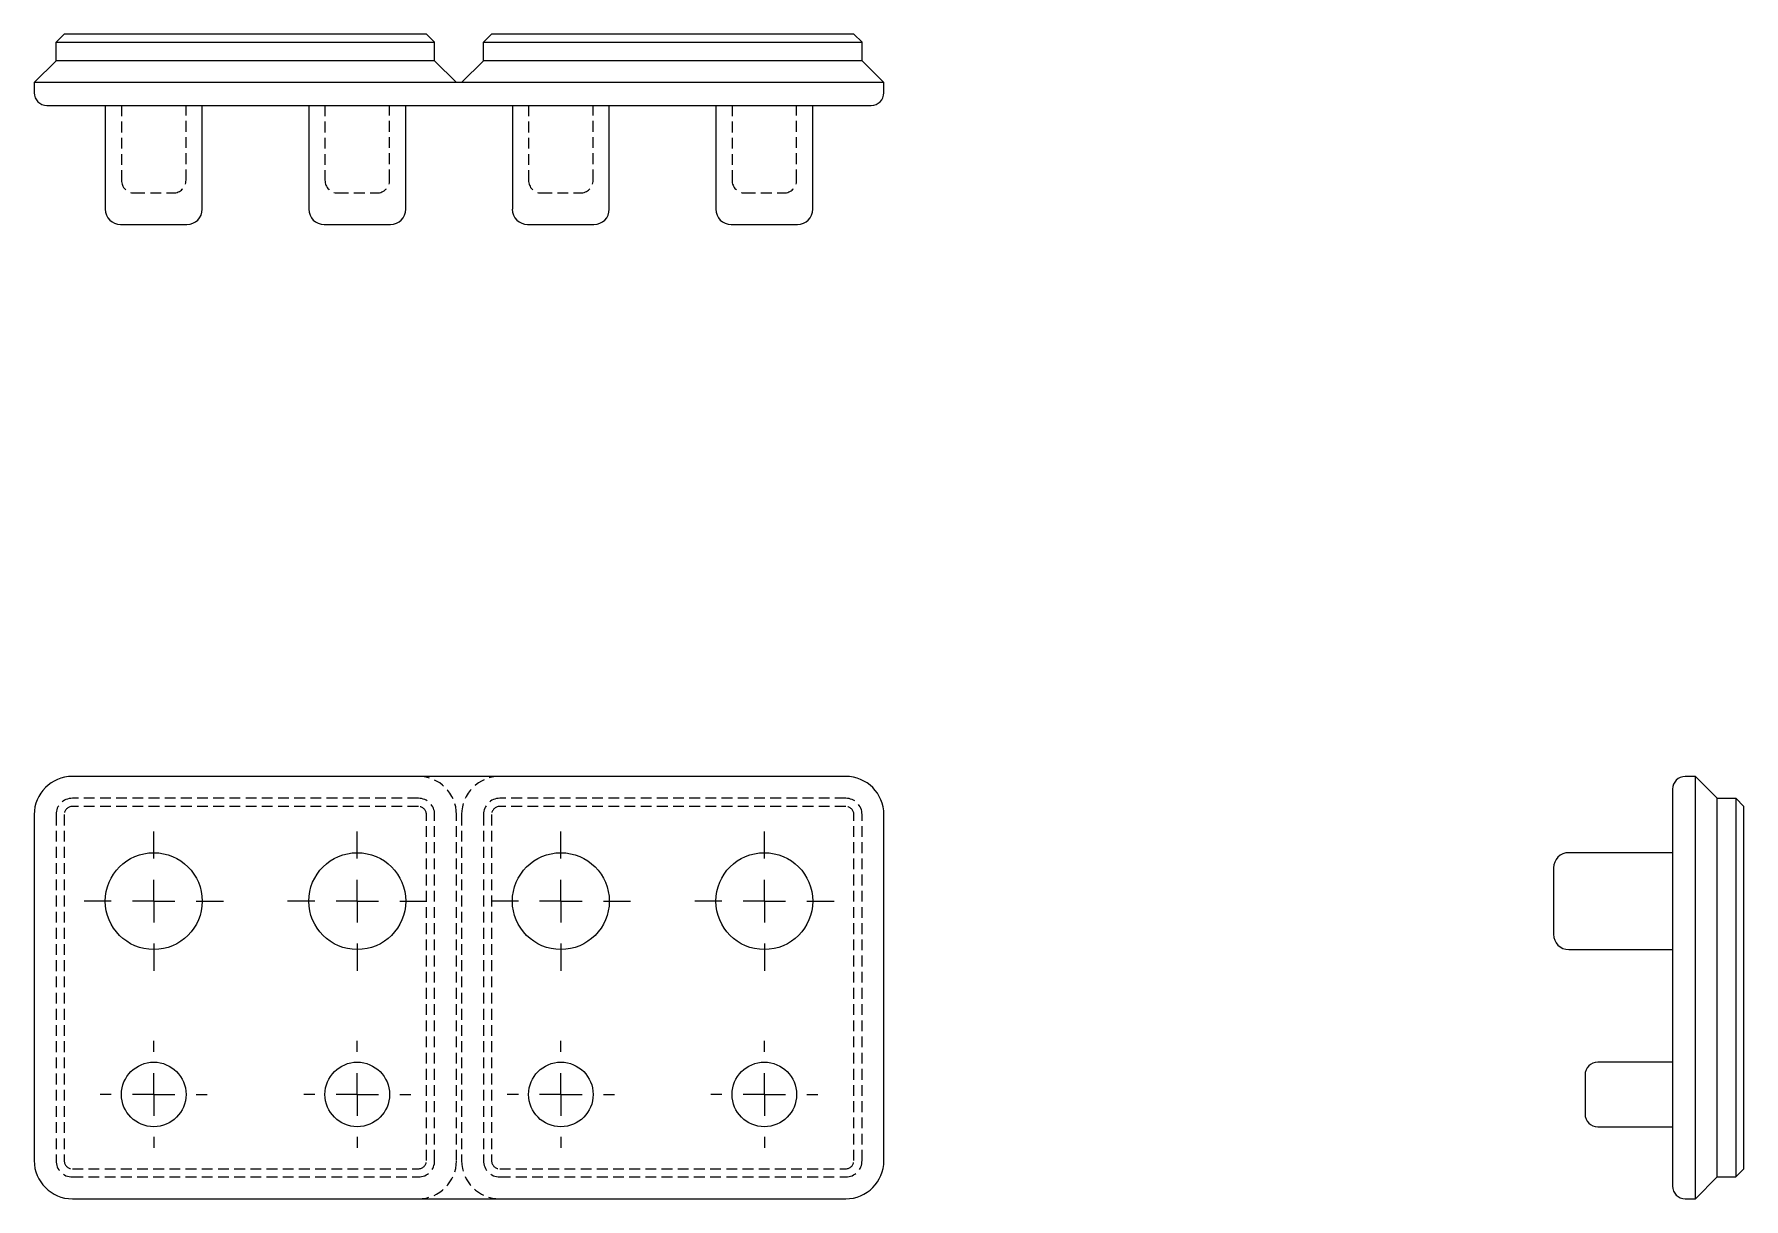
# Model space of a CAD drawing. Header units: millimetres. Extents: x 33 to 234, y 32 to 169.
import ezdxf

# ---------------------------------------------------------------- set-up
doc = ezdxf.new("R2010")
doc.units = ezdxf.units.MM
doc.linetypes.add('HIDDEN', pattern=[1.905, 1.27, -0.635])
doc.layers.add('10', color=7, linetype='Continuous')

# ---------------------------------------------------------------- blocks, each defined once
blk = doc.blocks.new('SW_CENTERMARKSYMBOL_0')
at = {"layer": '10', "color": 0}
for p, q in [((0, 5), (0, 8.2)), ((0, 0), (0, 2.5)), ((-5, 0), (-8.2, 0)), ((0, 0), (-2.5, 0)), ((0, 0), (0, -2.5)), ((0, 0), (2.5, 0)), ((5, 0), (8.2, 0)), ((0, -5), (0, -8.2))]:
    blk.add_line(p, q, dxfattribs=at)
blk = doc.blocks.new('SW_CENTERMARKSYMBOL_1')
at = {"layer": '10', "color": 0}
for p, q in [((0, 5), (0, 8.2)), ((0, 0), (0, 2.5)), ((-5, 0), (-8.2, 0)), ((0, 0), (-2.5, 0)), ((0, 0), (0, -2.5)), ((0, 0), (2.5, 0)), ((5, 0), (8.2, 0)), ((0, -5), (0, -8.2))]:
    blk.add_line(p, q, dxfattribs=at)
blk = doc.blocks.new('SW_CENTERMARKSYMBOL_2')
at = {"layer": '10', "color": 0}
for p, q in [((0, 5), (0, 8.2)), ((0, 0), (0, 2.5)), ((-5, 0), (-8.2, 0)), ((0, 0), (-2.5, 0)), ((0, 0), (0, -2.5)), ((0, 0), (2.5, 0)), ((5, 0), (8.2, 0)), ((0, -5), (0, -8.2))]:
    blk.add_line(p, q, dxfattribs=at)
blk = doc.blocks.new('SW_CENTERMARKSYMBOL_3')
at = {"layer": '10', "color": 0}
for p, q in [((0, 5), (0, 8.2)), ((0, 0), (0, 2.5)), ((-5, 0), (-8.2, 0)), ((0, 0), (-2.5, 0)), ((0, 0), (0, -2.5)), ((0, 0), (2.5, 0)), ((5, 0), (8.2, 0)), ((0, -5), (0, -8.2))]:
    blk.add_line(p, q, dxfattribs=at)
blk = doc.blocks.new('SW_CENTERMARKSYMBOL_4')
at = {"layer": '10', "color": 0}
for p, q in [((0, 5), (0, 6.3)), ((0, 0), (0, 2.5)), ((-5, 0), (-6.3, 0)), ((0, 0), (-2.5, 0)), ((0, 0), (0, -2.5)), ((0, 0), (2.5, 0)), ((5, 0), (6.3, 0)), ((0, -5), (0, -6.3))]:
    blk.add_line(p, q, dxfattribs=at)
blk = doc.blocks.new('SW_CENTERMARKSYMBOL_5')
at = {"layer": '10', "color": 0}
for p, q in [((0, 5), (0, 6.3)), ((0, 0), (0, 2.5)), ((-5, 0), (-6.3, 0)), ((0, 0), (-2.5, 0)), ((0, 0), (0, -2.5)), ((0, 0), (2.5, 0)), ((5, 0), (6.3, 0)), ((0, -5), (0, -6.3))]:
    blk.add_line(p, q, dxfattribs=at)
blk = doc.blocks.new('SW_CENTERMARKSYMBOL_6')
at = {"layer": '10', "color": 0}
for p, q in [((0, 5), (0, 6.3)), ((0, 0), (0, 2.5)), ((-5, 0), (-6.3, 0)), ((0, 0), (-2.5, 0)), ((0, 0), (0, -2.5)), ((0, 0), (2.5, 0)), ((5, 0), (6.3, 0)), ((0, -5), (0, -6.3))]:
    blk.add_line(p, q, dxfattribs=at)
blk = doc.blocks.new('SW_CENTERMARKSYMBOL_7')
at = {"layer": '10', "color": 0}
for p, q in [((0, 5), (0, 6.3)), ((0, 0), (0, 2.5)), ((-5, 0), (-6.3, 0)), ((0, 0), (-2.5, 0)), ((0, 0), (0, -2.5)), ((0, 0), (2.5, 0)), ((5, 0), (6.3, 0)), ((0, -5), (0, -6.3))]:
    blk.add_line(p, q, dxfattribs=at)

msp = doc.modelspace()

# ---------------------------------------------------------------- linework, layer by layer
at = {"color": 7, "linetype": 'Continuous', "lineweight": 25}
for p, q in [((36.53, 169.2), (35.57, 168.24)), ((37.49, 169.2), (36.53, 169.2)), ((78.21, 169.2), (37.49, 169.2)), ((79.17, 169.2), (78.21, 169.2)), ((80.13, 168.24), (79.17, 169.2)), ((86.83, 169.2), (85.87, 168.24)), ((87.79, 169.2), (86.83, 169.2)), ((128.51, 169.2), (87.79, 169.2)), ((129.47, 169.2), (128.51, 169.2)), ((130.43, 168.24), (129.47, 169.2)), ((35.57, 168.24), (37.49, 168.24)), ((35.57, 166.08), (35.57, 168.24)), ((37.49, 168.24), (78.21, 168.24)), ((78.21, 168.24), (80.13, 168.24)), ((80.13, 166.08), (80.13, 168.24)), ((85.87, 168.24), (87.79, 168.24)), ((85.87, 166.08), (85.87, 168.24)), ((87.79, 168.24), (128.51, 168.24)), ((128.51, 168.24), (130.43, 168.24)), ((130.43, 166.08), (130.43, 168.24)), ((35.57, 166.08), (33, 163.51)), ((37.49, 166.08), (35.57, 166.08)), ((78.21, 166.08), (37.49, 166.08)), ((80.13, 166.08), (78.21, 166.08)), ((80.13, 166.08), (82.7, 163.51)), ((85.87, 166.08), (83.3, 163.51)), ((87.79, 166.08), (85.87, 166.08)), ((128.51, 166.08), (87.79, 166.08)), ((130.43, 166.08), (128.51, 166.08)), ((130.43, 166.08), (133, 163.51)), ((37.49, 163.51), (33, 163.51)), ((33, 163.51), (33, 162.31)), ((78.21, 163.51), (37.49, 163.51)), ((87.79, 163.51), (78.21, 163.51)), ((128.51, 163.51), (87.79, 163.51)), ((133, 163.51), (128.51, 163.51)), ((133, 162.31), (133, 163.51)), ((34.5, 160.81), (37.49, 160.81)), ((37.49, 160.81), (128.51, 160.81)), ((41.37, 160.81), (41.37, 148.6)), ((52.77, 148.6), (52.77, 160.81)), ((65.32, 160.81), (65.32, 148.6)), ((76.72, 148.6), (76.72, 160.81)), ((89.28, 160.81), (89.28, 148.6)), ((100.68, 148.6), (100.68, 160.81)), ((113.23, 160.81), (113.23, 148.6)), ((124.63, 148.6), (124.63, 160.81)), ((128.51, 160.81), (131.5, 160.81)), ((43.17, 146.8), (50.98, 146.8)), ((67.12, 146.8), (74.93, 146.8)), ((91.07, 146.8), (98.88, 146.8)), ((115.02, 146.8), (122.83, 146.8)), ((128.51, 81.85), (37.49, 81.85)), ((228.51, 81.85), (227.31, 81.85)), ((228.51, 77.36), (228.51, 81.85)), ((231.08, 79.28), (228.51, 81.85)), ((225.81, 80.35), (225.81, 77.36)), ((231.08, 77.36), (231.08, 79.28)), ((231.08, 79.28), (233.24, 79.28)), ((233.24, 79.28), (233.24, 77.36)), ((233.24, 79.28), (234.2, 78.32)), ((33, 77.36), (33, 36.64)), ((133, 36.64), (133, 77.36)), ((225.81, 77.36), (225.81, 36.64)), ((228.51, 36.64), (228.51, 77.36)), ((231.08, 36.64), (231.08, 77.36)), ((233.24, 77.36), (233.24, 36.64)), ((234.2, 77.36), (234.2, 78.32)), ((234.2, 36.64), (234.2, 77.36)), ((225.81, 72.88), (213.6, 72.88)), ((211.8, 71.08), (211.8, 63.28)), ((213.6, 61.48), (225.81, 61.48)), ((215.51, 46.73), (215.51, 42.12)), ((225.81, 48.22), (217.01, 48.22)), ((217.01, 40.63), (225.81, 40.63)), ((225.81, 36.64), (225.81, 33.65)), ((228.51, 32.15), (228.51, 36.64)), ((231.08, 34.72), (231.08, 36.64)), ((233.24, 36.64), (233.24, 34.72)), ((234.2, 35.68), (234.2, 36.64)), ((231.08, 34.72), (228.51, 32.15)), ((231.08, 34.72), (233.24, 34.72)), ((233.24, 34.72), (234.2, 35.68)), ((37.49, 32.15), (128.51, 32.15)), ((227.31, 32.15), (228.51, 32.15))]:
    msp.add_line(p, q, dxfattribs=at)
at = {"color": 7, "linetype": 'HIDDEN', "lineweight": 18}
for p, q in [((43.27, 160.81), (43.27, 152.01)), ((50.87, 152.01), (50.87, 160.81)), ((67.22, 160.81), (67.22, 152.01)), ((74.82, 152.01), (74.82, 160.81)), ((91.18, 160.81), (91.18, 152.01)), ((98.78, 152.01), (98.78, 160.81)), ((115.13, 160.81), (115.13, 152.01)), ((122.73, 152.01), (122.73, 160.81)), ((44.77, 150.51), (49.37, 150.51)), ((68.72, 150.51), (73.33, 150.51)), ((92.67, 150.51), (97.28, 150.51)), ((116.63, 150.51), (121.23, 150.51)), ((78.21, 79.28), (37.49, 79.28)), ((128.51, 79.28), (87.79, 79.28)), ((35.57, 77.36), (35.57, 36.64)), ((36.53, 77.36), (36.53, 36.64)), ((78.21, 78.32), (37.49, 78.32)), ((79.17, 36.64), (79.17, 77.36)), ((80.13, 36.64), (80.13, 77.36)), ((82.7, 36.64), (82.7, 77.36)), ((83.3, 77.36), (83.3, 36.64)), ((85.87, 77.36), (85.87, 36.64)), ((86.83, 77.36), (86.83, 36.64)), ((128.51, 78.32), (87.79, 78.32)), ((129.47, 36.64), (129.47, 77.36)), ((130.43, 36.64), (130.43, 77.36)), ((37.49, 35.68), (78.21, 35.68)), ((37.49, 34.72), (78.21, 34.72)), ((87.79, 35.68), (128.51, 35.68)), ((87.79, 34.72), (128.51, 34.72))]:
    msp.add_line(p, q, dxfattribs=at)
at = {"color": 7, "linetype": 'Continuous', "lineweight": 25}
for centre, radius in [((47.07, 67.18), 5.7), ((71.02, 67.18), 5.7), ((94.98, 67.18), 5.7), ((118.93, 67.18), 5.7), ((47.07, 44.43), 3.8), ((71.02, 44.43), 3.8), ((94.98, 44.43), 3.8), ((118.93, 44.43), 3.8)]:
    msp.add_circle(centre, radius, dxfattribs=at)
for centre, radius, start, end in [((34.5, 162.31), 1.5, 180, 270), ((131.5, 162.31), 1.5, 270, 0), ((43.17, 148.6), 1.8, 180, 270), ((50.98, 148.6), 1.8, 270, 0), ((67.12, 148.6), 1.8, 180, 270), ((74.93, 148.6), 1.8, 270, 0), ((91.07, 148.6), 1.8, 180, 270), ((98.88, 148.6), 1.8, 270, 0), ((115.02, 148.6), 1.8, 180, 270), ((122.83, 148.6), 1.8, 270, 0), ((37.49, 77.36), 4.49, 90, 180), ((128.51, 77.36), 4.49, 0, 90), ((227.31, 80.35), 1.5, 90, 180), ((213.6, 71.08), 1.8, 90, 180), ((213.6, 63.28), 1.8, 180, 270), ((217.01, 46.73), 1.5, 90, 180), ((217.01, 42.12), 1.5, 180, 270), ((37.49, 36.64), 4.49, 180, 270), ((128.51, 36.64), 4.49, 270, 0), ((227.31, 33.65), 1.5, 180, 270)]:
    msp.add_arc(centre, radius, start, end, dxfattribs=at)
at = {"color": 7, "linetype": 'HIDDEN', "lineweight": 18}
for centre, radius, start, end in [((44.77, 152.01), 1.5, 180, 270), ((49.37, 152.01), 1.5, 270, 0), ((68.72, 152.01), 1.5, 180, 270), ((73.33, 152.01), 1.5, 270, 0), ((92.67, 152.01), 1.5, 180, 270), ((97.28, 152.01), 1.5, 270, 0), ((116.63, 152.01), 1.5, 180, 270), ((121.23, 152.01), 1.5, 270, 0), ((78.21, 77.36), 4.49, 0, 90), ((87.79, 77.36), 4.49, 90, 180), ((37.49, 77.36), 1.92, 90, 180), ((78.21, 77.36), 1.92, 0, 90), ((87.79, 77.36), 1.92, 90, 180), ((128.51, 77.36), 1.92, 0, 90), ((37.49, 77.36), 0.958, 90, 180), ((78.21, 77.36), 0.958, 0, 90), ((87.79, 77.36), 0.958, 90, 180), ((128.51, 77.36), 0.958, 0, 90), ((37.49, 36.64), 1.92, 180, 270), ((37.49, 36.64), 0.958, 180, 270), ((78.21, 36.64), 4.49, 270, 0), ((78.21, 36.64), 1.92, 270, 0), ((78.21, 36.64), 0.958, 270, 0), ((87.79, 36.64), 4.49, 180, 270), ((87.79, 36.64), 1.92, 180, 270), ((87.79, 36.64), 0.958, 180, 270), ((128.51, 36.64), 1.92, 270, 0), ((128.51, 36.64), 0.958, 270, 0)]:
    msp.add_arc(centre, radius, start, end, dxfattribs=at)

# ---------------------------------------------------------------- block references
at = {"layer": '10'}
for name, p in [('SW_CENTERMARKSYMBOL_0', (47.07, 67.18)), ('SW_CENTERMARKSYMBOL_1', (71.02, 67.18)), ('SW_CENTERMARKSYMBOL_2', (94.98, 67.18)), ('SW_CENTERMARKSYMBOL_3', (118.93, 67.18)), ('SW_CENTERMARKSYMBOL_4', (47.07, 44.43)), ('SW_CENTERMARKSYMBOL_5', (71.02, 44.43)), ('SW_CENTERMARKSYMBOL_6', (94.98, 44.43)), ('SW_CENTERMARKSYMBOL_7', (118.93, 44.43))]:
    msp.add_blockref(name, p, dxfattribs=at)

doc.saveas('drawing.dxf')
